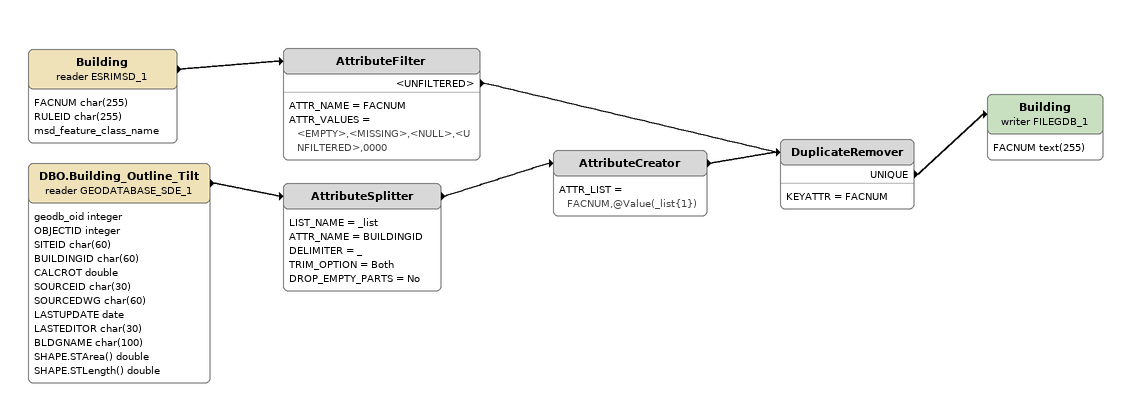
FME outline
Building (reader ESRIMSD_1)
    attributes: FACNUM char(255), RULEID char(255), msd_feature_class_name
    -> AttributeFilter
AttributeFilter
    ATTR_NAME = FACNUM
    ATTR_VALUES = <EMPTY>,<MISSING>,<NULL>,<UNFILTERED>,0000
    <UNFILTERED> -> DuplicateRemover
DBO.Building_Outline_Tilt (reader GEODATABASE_SDE_1)
    attributes: geodb_oid integer, OBJECTID integer, SITEID char(60), BUILDINGID char(60), CALCROT double, SOURCEID char(30), SOURCEDWG char(60), LASTUPDATE date, LASTEDITOR char(30), BLDGNAME char(100), SHAPE.STArea() double, SHAPE.STLength() double
    -> AttributeSplitter
AttributeSplitter
    LIST_NAME = _list
    ATTR_NAME = BUILDINGID
    DELIMITER = _
    TRIM_OPTION = Both
    DROP_EMPTY_PARTS = No
    -> AttributeCreator
AttributeCreator
    ATTR_LIST = FACNUM,@Value(_list{1})
    -> DuplicateRemover
DuplicateRemover
    KEYATTR = FACNUM
    UNIQUE -> Building (writer FILEGDB_1)
Building (writer FILEGDB_1)
    attributes: FACNUM text(255)
